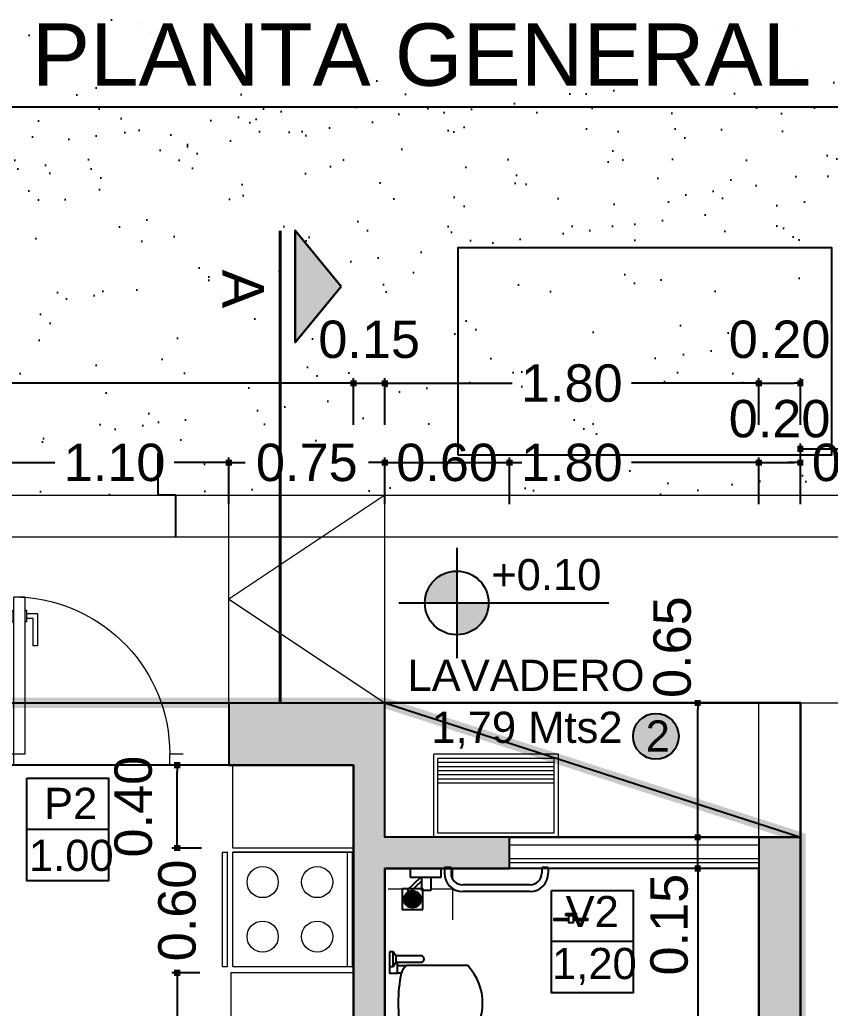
# Model space of a CAD drawing. Header units: millimetres. Extents: x 167 to 343, y -139 to 78.
# Drawn here: x 242.868 to 246.768, y -46.825 to -42.067 of the extents above; entities that cross this region are included whole.
import ezdxf

# ---------------------------------------------------------------- set-up
doc = ezdxf.new("R2010")
doc.units = ezdxf.units.MM
doc.header["$LTSCALE"] = 0.1
doc.header["$MEASUREMENT"] = 0
doc.header["$PDMODE"] = 3
doc.header["$PDSIZE"] = 0.1
doc.linetypes.add('ACAD_ISO02W100', pattern=[15, 12, -3])
doc.linetypes.add('ACAD_ISO04W100', pattern=[30, 24, -3, 0, -3])
doc.layers.get('DEFPOINTS').update_dxf_attribs({"color": 1})
for name, color, linetype in [('11.Ejes', 6, 'ACAD_ISO04W100'), ('18.Texturas', 8, 'Continuous'), ('5.Carpinterias', 250, 'Continuous'), ('9.Mobiliario', 252, 'Continuous'), ('Carpinterias', 7, 'Continuous'), ('Cotas', 1, 'Continuous'), ('Cubierta', 7, 'Continuous'), ('HATCH', 10, 'Continuous'), ('MURO', 4, 'Continuous'), ('POLILINEA SUP', 150, 'Continuous')]:
    doc.layers.add(name, color=color, linetype=linetype)
for name, color, linetype, lineweight in [('17.Sombras', 8, 'Continuous', 5), ('ARTEFACTO', 3, 'Continuous', 15), ('CARPINTERIA', 2, 'Continuous', 18), ('MURO BAJO', 4, 'Continuous', 13)]:
    doc.layers.add(name, color=color, linetype=linetype, lineweight=lineweight)
doc.styles.add('ARIAL', font='arial.ttf', dxfattribs={"height": 0.18})
doc.styles.add('Diego', font='arial.ttf')
doc.styles.get("Standard").update_dxf_attribs({"font": 'arial.ttf'})
doc.styles.add('Verdana', font='verdana.ttf')
doc.dimstyles.new('MARQ 100', dxfattribs={"dimscale": 0.1, "dimtxt": 1.75, "dimasz": 0.3, "dimexe": 0.25, "dimexo": 1.5, "dimtad": 0, "dimzin": 1, "dimdsep": 46, "dimtxsty": 'ARIAL', "dimblk": 'BOXFILLED', "dimcen": 2.5, "dimclrd": 8, "dimclre": 8, "dimclrt": 4, "dimazin": 0, "dimtfac": 1, "dimtmove": 2, "dimatfit": 3, "dimldrblk": 'DOTSMALL', "dimfxl": 2, "dimfxlon": 1, "dimlwd": -1, "dimarcsym": 0})

# ---------------------------------------------------------------- blocks, each defined once
blk = doc.blocks.new('_BoxFilled')
at = {"color": 0, "linetype": 'ByBlock', "lineweight": -2}
blk.add_line((-0.5, 0), (-1, 0), dxfattribs=at)
at = {"color": 0, "linetype": 'ByBlock'}
blk.add_solid([(-0.5, 0.5), (0.5, 0.5), (-0.5, -0.5), (0.5, -0.5)], dxfattribs=at)
blk = doc.blocks.new('*D122')
at = {"layer": 'Cotas', "color": 8, "transparency": 16777216}
for p, q in [((243.6253, -46.0239), (243.6253, -45.9939)), ((243.6253, -46.0539), (243.6253, -46.0583)), ((243.6253, -46.6547), (243.6253, -46.6503)), ((243.6253, -46.6847), (243.6253, -46.7147))]:
    blk.add_line(p, q, dxfattribs=at)
at = {"layer": 'Cotas', "color": 8, "lineweight": -2, "transparency": 16777216}
for p, q in [((243.743, -46.0539), (243.6003, -46.0539)), ((243.7343, -46.6547), (243.6003, -46.6547))]:
    blk.add_line(p, q, dxfattribs=at)
at = {"layer": 'DEFPOINTS', "color": 0, "transparency": 16777216}
for p in [(243.6253, -46.0539), (243.893, -46.0539), (243.8843, -46.6547)]:
    blk.add_point(p, dxfattribs=at)
at = {"layer": 'Cotas', "color": 8, "transparency": 16777216, "xscale": 0.03, "yscale": 0.03, "zscale": 0.03}
for p, rotation in [((243.6253, -46.0539), 270), ((243.6253, -46.6547), 90)]:
    blk.add_blockref('_BoxFilled', p, dxfattribs=dict(at, rotation=rotation))
at = {"layer": 'Cotas', "color": 4, "transparency": 16777216, "insert": (243.6253, -46.3543), "char_height": 0.18, "attachment_point": 5, "rotation": 90, "style": 'ARIAL'}
blk.add_mtext('0.60', dxfattribs=at)
blk = doc.blocks.new('_DotSmall')
at = {"color": 0, "linetype": 'ByBlock', "const_width": 0.5}
blk.add_lwpolyline([(-0.0625, 0, 1), (0.0625, 0, 1)], format="xyb", close=True, dxfattribs=at)
blk = doc.blocks.new('*D126')
at = {"layer": 'Cotas', "color": 8, "lineweight": -2, "transparency": 16777216}
for p, q in [((243.7343, -46.6547), (243.6003, -46.6547)), ((243.8253, -48.0547), (243.6003, -48.0547))]:
    blk.add_line(p, q, dxfattribs=at)
at = {"layer": 'Cotas', "color": 8, "transparency": 16777216}
for p, q in [((243.6253, -46.6847), (243.6253, -47.0672)), ((243.6253, -48.0247), (243.6253, -47.6422))]:
    blk.add_line(p, q, dxfattribs=at)
at = {"layer": 'DEFPOINTS', "color": 0, "transparency": 16777216}
for p in [(243.6253, -46.6547), (243.8843, -46.6547), (244.4743, -48.0547)]:
    blk.add_point(p, dxfattribs=at)
at = {"layer": 'Cotas', "color": 8, "transparency": 16777216, "xscale": 0.03, "yscale": 0.03, "zscale": 0.03}
for p, rotation in [((243.6253, -46.6547), 90), ((243.6253, -48.0547), 270)]:
    blk.add_blockref('_BoxFilled', p, dxfattribs=dict(at, rotation=rotation))
at = {"layer": 'Cotas', "color": 4, "transparency": 16777216, "insert": (243.6253, -47.3547), "char_height": 0.18, "attachment_point": 5, "rotation": 90, "style": 'ARIAL'}
blk.add_mtext('1.40', dxfattribs=at)
blk = doc.blocks.new('*D127')
at = {"layer": 'Cotas', "color": 8, "lineweight": -2, "transparency": 16777216}
for p, q in [((243.743, -45.6555), (243.6003, -45.6555)), ((243.743, -46.0539), (243.6003, -46.0539))]:
    blk.add_line(p, q, dxfattribs=at)
at = {"layer": 'Cotas', "color": 8, "transparency": 16777216}
blk.add_line((243.6253, -46.0239), (243.6253, -45.6855), dxfattribs=at)
at = {"layer": 'DEFPOINTS', "color": 0, "transparency": 16777216}
for p in [(243.6253, -45.6555), (243.893, -45.6555), (243.893, -46.0539)]:
    blk.add_point(p, dxfattribs=at)
at = {"layer": 'Cotas', "color": 8, "transparency": 16777216, "xscale": 0.03, "yscale": 0.03, "zscale": 0.03}
for p, rotation in [((243.6253, -45.6555), 90), ((243.6253, -46.0539), 270)]:
    blk.add_blockref('_BoxFilled', p, dxfattribs=dict(at, rotation=rotation))
at = {"layer": 'Cotas', "color": 4, "transparency": 16777216, "insert": (243.4147, -45.8547), "char_height": 0.18, "attachment_point": 5, "rotation": 90, "style": 'ARIAL'}
blk.add_mtext('0.40', dxfattribs=at)
blk = doc.blocks.new('*D89')
at = {"layer": 'Cotas', "color": 8, "transparency": 16777216}
for p, q in [((243.8439, -44.1988), (243.8139, -44.1988)), ((243.8739, -44.1988), (243.9521, -44.1988)), ((244.6243, -44.1988), (244.5461, -44.1988)), ((244.6543, -44.1988), (244.6843, -44.1988))]:
    blk.add_line(p, q, dxfattribs=at)
at = {"layer": 'Cotas', "color": 8, "lineweight": -2, "transparency": 16777216}
for p, q in [((243.8739, -44.3988), (243.8739, -44.1738)), ((244.6243, -44.3988), (244.6243, -44.1738))]:
    blk.add_line(p, q, dxfattribs=at)
at = {"layer": 'DEFPOINTS', "color": 0, "transparency": 16777216}
for p in [(244.6243, -44.1988), (243.8739, -45.3565), (244.6243, -45.3565)]:
    blk.add_point(p, dxfattribs=at)
at = {"layer": 'Cotas', "color": 8, "transparency": 16777216, "xscale": 0.03, "yscale": 0.03, "zscale": 0.03}
blk.add_blockref('_BoxFilled', (243.8739, -44.1988), dxfattribs=at)
at = {"layer": 'Cotas', "color": 8, "transparency": 16777216, "xscale": 0.03, "yscale": 0.03, "zscale": 0.03, "rotation": 180}
blk.add_blockref('_BoxFilled', (244.6243, -44.1988), dxfattribs=at)
at = {"layer": 'Cotas', "color": 4, "transparency": 16777216, "insert": (244.2491, -44.1988), "char_height": 0.18, "attachment_point": 5, "style": 'ARIAL'}
blk.add_mtext('0.75', dxfattribs=at)
blk = doc.blocks.new('*D90')
at = {"layer": 'Cotas', "color": 8, "transparency": 16777216}
for p, q in [((244.5943, -44.1988), (244.5643, -44.1988)), ((244.6243, -44.1988), (244.6284, -44.1988)), ((245.2243, -44.1988), (245.2203, -44.1988)), ((245.2543, -44.1988), (245.2843, -44.1988))]:
    blk.add_line(p, q, dxfattribs=at)
at = {"layer": 'Cotas', "color": 8, "lineweight": -2, "transparency": 16777216}
for p, q in [((244.6243, -44.3988), (244.6243, -44.1738)), ((245.2243, -44.3988), (245.2243, -44.1738))]:
    blk.add_line(p, q, dxfattribs=at)
at = {"layer": 'DEFPOINTS', "color": 0, "transparency": 16777216}
for p in [(245.2243, -44.1988), (244.6243, -45.3565), (245.2243, -46.0023)]:
    blk.add_point(p, dxfattribs=at)
at = {"layer": 'Cotas', "color": 8, "transparency": 16777216, "xscale": 0.03, "yscale": 0.03, "zscale": 0.03}
blk.add_blockref('_BoxFilled', (244.6243, -44.1988), dxfattribs=at)
at = {"layer": 'Cotas', "color": 8, "transparency": 16777216, "xscale": 0.03, "yscale": 0.03, "zscale": 0.03, "rotation": 180}
blk.add_blockref('_BoxFilled', (245.2243, -44.1988), dxfattribs=at)
at = {"layer": 'Cotas', "color": 4, "transparency": 16777216, "insert": (244.9243, -44.1988), "char_height": 0.18, "attachment_point": 5, "style": 'ARIAL'}
blk.add_mtext('0.60', dxfattribs=at)
blk = doc.blocks.new('*D130')
at = {"layer": 'Cotas', "color": 8, "lineweight": -2, "transparency": 16777216}
for p, q in [((246.6243, -44.3323), (246.6243, -44.1073)), ((249.8243, -44.1323), (249.8243, -44.1573))]:
    blk.add_line(p, q, dxfattribs=at)
at = {"layer": 'Cotas', "color": 8, "transparency": 16777216}
for p, q in [((246.6543, -44.1323), (247.9284, -44.1323)), ((249.7943, -44.1323), (248.5202, -44.1323))]:
    blk.add_line(p, q, dxfattribs=at)
at = {"layer": 'DEFPOINTS', "color": 0, "transparency": 16777216}
for p in [(249.8243, -44.1323), (249.8243, -44.1323), (246.6243, -45.3555)]:
    blk.add_point(p, dxfattribs=at)
at = {"layer": 'Cotas', "color": 8, "transparency": 16777216, "xscale": 0.03, "yscale": 0.03, "zscale": 0.03, "rotation": 180}
blk.add_blockref('_BoxFilled', (246.6243, -44.1323), dxfattribs=at)
at = {"layer": 'Cotas', "color": 8, "transparency": 16777216, "xscale": 0.03, "yscale": 0.03, "zscale": 0.03}
blk.add_blockref('_BoxFilled', (249.8243, -44.1323), dxfattribs=at)
at = {"layer": 'Cotas', "color": 4, "transparency": 16777216, "insert": (248.2243, -44.1323), "char_height": 0.18, "attachment_point": 5, "style": 'ARIAL'}
blk.add_mtext('3.20', dxfattribs=at)
blk = doc.blocks.new('*D91')
at = {"layer": 'Cotas', "color": 8, "lineweight": -2, "transparency": 16777216}
for p, q in [((239.9744, -44.0168), (239.9744, -43.7918)), ((244.4743, -44.0168), (244.4743, -43.7918))]:
    blk.add_line(p, q, dxfattribs=at)
at = {"layer": 'Cotas', "color": 8, "transparency": 16777216}
for p, q in [((240.0044, -43.8168), (241.9248, -43.8168)), ((244.4443, -43.8168), (242.524, -43.8168))]:
    blk.add_line(p, q, dxfattribs=at)
at = {"layer": 'DEFPOINTS', "color": 0, "transparency": 16777216}
for p in [(244.4743, -43.8168), (239.9744, -45.6555), (244.4743, -45.6555)]:
    blk.add_point(p, dxfattribs=at)
at = {"layer": 'Cotas', "color": 8, "transparency": 16777216, "xscale": 0.03, "yscale": 0.03, "zscale": 0.03, "rotation": 180}
blk.add_blockref('_BoxFilled', (239.9744, -43.8168), dxfattribs=at)
at = {"layer": 'Cotas', "color": 8, "transparency": 16777216, "xscale": 0.03, "yscale": 0.03, "zscale": 0.03}
blk.add_blockref('_BoxFilled', (244.4743, -43.8168), dxfattribs=at)
at = {"layer": 'Cotas', "color": 4, "transparency": 16777216, "insert": (242.2244, -43.8168), "char_height": 0.18, "attachment_point": 5, "style": 'ARIAL'}
blk.add_mtext('4.50', dxfattribs=at)
blk = doc.blocks.new('*D92')
at = {"layer": 'Cotas', "color": 8, "transparency": 16777216}
for p, q in [((244.4443, -43.8168), (244.4143, -43.8168)), ((244.4743, -43.8168), (244.6243, -43.8168)), ((244.6543, -43.8168), (244.6843, -43.8168))]:
    blk.add_line(p, q, dxfattribs=at)
at = {"layer": 'Cotas', "color": 8, "lineweight": -2, "transparency": 16777216}
for p, q in [((244.4743, -44.0168), (244.4743, -43.7918)), ((244.6243, -44.0168), (244.6243, -43.7918))]:
    blk.add_line(p, q, dxfattribs=at)
at = {"layer": 'DEFPOINTS', "color": 0, "transparency": 16777216}
for p in [(244.6243, -43.8168), (244.6243, -45.3555), (244.4743, -45.6555)]:
    blk.add_point(p, dxfattribs=at)
at = {"layer": 'Cotas', "color": 8, "transparency": 16777216, "xscale": 0.03, "yscale": 0.03, "zscale": 0.03}
blk.add_blockref('_BoxFilled', (244.4743, -43.8168), dxfattribs=at)
at = {"layer": 'Cotas', "color": 8, "transparency": 16777216, "xscale": 0.03, "yscale": 0.03, "zscale": 0.03, "rotation": 180}
blk.add_blockref('_BoxFilled', (244.6243, -43.8168), dxfattribs=at)
at = {"layer": 'Cotas', "color": 4, "transparency": 16777216, "insert": (244.5493, -43.6062), "char_height": 0.18, "attachment_point": 5, "style": 'ARIAL'}
blk.add_mtext('0.15', dxfattribs=at)
blk = doc.blocks.new('*D131')
at = {"layer": 'Cotas', "color": 8, "lineweight": -2, "transparency": 16777216}
for p, q in [((244.6243, -44.0168), (244.6243, -43.7918)), ((246.4243, -44.0168), (246.4243, -43.7918))]:
    blk.add_line(p, q, dxfattribs=at)
at = {"layer": 'Cotas', "color": 8, "transparency": 16777216}
for p, q in [((244.6543, -43.8168), (245.2368, -43.8168)), ((246.3943, -43.8168), (245.8118, -43.8168))]:
    blk.add_line(p, q, dxfattribs=at)
at = {"layer": 'DEFPOINTS', "color": 0, "transparency": 16777216}
for p in [(246.4243, -43.8168), (244.6243, -45.3555), (246.4243, -46.1443)]:
    blk.add_point(p, dxfattribs=at)
at = {"layer": 'Cotas', "color": 8, "transparency": 16777216, "xscale": 0.03, "yscale": 0.03, "zscale": 0.03, "rotation": 180}
blk.add_blockref('_BoxFilled', (244.6243, -43.8168), dxfattribs=at)
at = {"layer": 'Cotas', "color": 8, "transparency": 16777216, "xscale": 0.03, "yscale": 0.03, "zscale": 0.03}
blk.add_blockref('_BoxFilled', (246.4243, -43.8168), dxfattribs=at)
at = {"layer": 'Cotas', "color": 4, "transparency": 16777216, "insert": (245.5243, -43.8168), "char_height": 0.18, "attachment_point": 5, "style": 'ARIAL'}
blk.add_mtext('1.80', dxfattribs=at)
blk = doc.blocks.new('*D132')
at = {"layer": 'Cotas', "color": 8, "lineweight": -2, "transparency": 16777216}
for p, q in [((246.4243, -44.0168), (246.4243, -43.7918)), ((246.6243, -44.0168), (246.6243, -43.7918))]:
    blk.add_line(p, q, dxfattribs=at)
at = {"layer": 'Cotas', "color": 8, "transparency": 16777216}
blk.add_line((246.4543, -43.8168), (246.5943, -43.8168), dxfattribs=at)
at = {"layer": 'DEFPOINTS', "color": 0, "transparency": 16777216}
for p in [(246.6243, -43.8168), (246.6243, -45.3555), (246.4243, -46.1443)]:
    blk.add_point(p, dxfattribs=at)
at = {"layer": 'Cotas', "color": 8, "transparency": 16777216, "xscale": 0.03, "yscale": 0.03, "zscale": 0.03, "rotation": 180}
blk.add_blockref('_BoxFilled', (246.4243, -43.8168), dxfattribs=at)
at = {"layer": 'Cotas', "color": 8, "transparency": 16777216, "xscale": 0.03, "yscale": 0.03, "zscale": 0.03}
blk.add_blockref('_BoxFilled', (246.6243, -43.8168), dxfattribs=at)
at = {"layer": 'Cotas', "color": 4, "transparency": 16777216, "insert": (246.5243, -43.6062), "char_height": 0.18, "attachment_point": 5, "style": 'ARIAL'}
blk.add_mtext('0.20', dxfattribs=at)
blk = doc.blocks.new('aro1')
blk.add_line((2965.1502, 1658.1259), (2965.2202, 1658.1259))
for points in [[(2965.2202, 1658.1159), (2965.1502, 1658.1159), (2965.1502, 1658.1259), (2965.2202, 1658.1259)], [(2965.2402, 1658.1259), (2965.3102, 1658.1259), (2965.3102, 1658.1159), (2965.2402, 1658.1159)]]:
    blk.add_lwpolyline(points)
for points in [[(2965.2052, 1658.1509), (2965.2552, 1658.1509), (2965.2552, 1658.1409), (2965.2052, 1658.1409)], [(2965.2202, 1658.1409), (2965.2402, 1658.1409), (2965.2402, 1658.1059), (2965.2202, 1658.1059)]]:
    blk.add_lwpolyline(points, close=True)
blk = doc.blocks.new('sentate')
for p, q in [((3115.1798, 1700.8912), (3115.1929, 1700.9106)), ((3115.1798, 1700.8598), (3115.1929, 1700.8405)), ((3115.1798, 1700.4679), (3115.1929, 1700.4873)), ((3115.1798, 1700.4365), (3115.1929, 1700.4172))]:
    blk.add_line(p, q)
for points in [[(3115.1798, 1700.8912), (3115.1798, 1700.8598), (3115.056, 1700.8598, -0.723314), (3115.056, 1700.8912)], [(3115.1798, 1700.4365), (3115.1798, 1700.4679), (3115.056, 1700.4679, 0.723314), (3115.056, 1700.4365)]]:
    blk.add_lwpolyline(points, format="xyb", close=True)
for points in [[(3115.2106, 1700.9106), (3115.2106, 1700.8405), (3115.1929, 1700.8405), (3115.1929, 1700.9106)], [(3115.2106, 1700.4172), (3115.2106, 1700.4873), (3115.1929, 1700.4873), (3115.1929, 1700.4172)]]:
    blk.add_lwpolyline(points, close=True)
for points in [[(3115.1529, 1700.8087, 0.211922), (3115.1289, 1700.8439), (3114.8345, 1700.8439, 0.398659), (3114.8345, 1700.4839), (3115.1289, 1700.4839, 0.175757), (3115.1529, 1700.5185)], [(3115.1529, 1700.8087, -0.102023), (3115.1529, 1700.5185)]]:
    blk.add_lwpolyline(points, format="xyb")
for points in [[(3115.153, 1700.8082), (3115.1717, 1700.8082), (3115.1717, 1700.8439), (3115.1289, 1700.8439)], [(3115.2106, 1700.86), (3115.2106, 1700.86), (3115.2106, 1700.8082), (3115.1717, 1700.8082), (3115.1717, 1700.8598), (3115.1798, 1700.8598)], [(3115.153, 1700.5196), (3115.1717, 1700.5196), (3115.1717, 1700.4839), (3115.1289, 1700.4839)], [(3115.2106, 1700.4678), (3115.2106, 1700.4678), (3115.2106, 1700.5196), (3115.1717, 1700.5196), (3115.1717, 1700.4679), (3115.1798, 1700.4679)]]:
    blk.add_lwpolyline(points)
blk = doc.blocks.new('*D138')
at = {"layer": 'Cotas', "color": 8, "lineweight": -2, "transparency": 16777216}
for p, q in [((246.3303, -45.3555), (246.1053, -45.3555)), ((246.2744, -46.0024), (246.1053, -46.0024))]:
    blk.add_line(p, q, dxfattribs=at)
at = {"layer": 'Cotas', "color": 8, "transparency": 16777216}
blk.add_line((246.1303, -45.9724), (246.1303, -45.3855), dxfattribs=at)
at = {"layer": 'DEFPOINTS', "color": 0, "transparency": 16777216}
for p in [(246.1303, -45.3555), (246.6243, -45.3555), (246.4244, -46.0024)]:
    blk.add_point(p, dxfattribs=at)
at = {"layer": 'Cotas', "color": 8, "transparency": 16777216, "xscale": 0.03, "yscale": 0.03, "zscale": 0.03}
for p, rotation in [((246.1303, -45.3555), 90), ((246.1303, -46.0024), 270)]:
    blk.add_blockref('_BoxFilled', p, dxfattribs=dict(at, rotation=rotation))
at = {"layer": 'Cotas', "color": 4, "transparency": 16777216, "insert": (246.0082, -45.0868), "char_height": 0.18, "attachment_point": 5, "rotation": 90, "style": 'ARIAL'}
blk.add_mtext('0.65', dxfattribs=at)
blk = doc.blocks.new('FIJO 50 VS')
for p, q in [((-0.3959, 0.1147), (-0.0721, 0.1147)), ((-0.3959, 0.0827), (-0.0721, 0.0827)), ((-0.484, 0), (-0.484, 0.0266)), ((-0.484, 0), (-0.452, 0)), ((-0.452, 0), (-0.452, 0.0266)), ((-0.016, 0), (-0.016, 0.0266)), ((-0.016, 0), (0.016, 0)), ((0.016, 0), (0.016, 0.0266))]:
    blk.add_line(p, q)
for centre, radius, start, end in [((-0.3959, 0.0266), 0.0881, 90, 180), ((-0.0721, 0.0266), 0.0881, 0, 90), ((-0.3959, 0.0266), 0.0561, 90, 180), ((-0.0721, 0.0266), 0.0561, 0, 90)]:
    blk.add_arc(centre, radius, start, end)
blk = doc.blocks.new('*D143')
at = {"layer": 'Cotas', "color": 8, "lineweight": -2, "transparency": 16777216}
for p, q in [((246.2743, -46.1523), (246.1053, -46.1523)), ((246.2743, -48.5007), (246.1053, -48.5007))]:
    blk.add_line(p, q, dxfattribs=at)
at = {"layer": 'Cotas', "color": 8, "transparency": 16777216}
for p, q in [((246.1303, -46.1823), (246.1303, -47.028)), ((246.1303, -48.4707), (246.1303, -47.625))]:
    blk.add_line(p, q, dxfattribs=at)
at = {"layer": 'DEFPOINTS', "color": 0, "transparency": 16777216}
for p in [(246.1303, -46.1523), (246.4243, -46.1523), (246.4243, -48.5007)]:
    blk.add_point(p, dxfattribs=at)
at = {"layer": 'Cotas', "color": 8, "transparency": 16777216, "xscale": 0.03, "yscale": 0.03, "zscale": 0.03}
for p, rotation in [((246.1303, -46.1523), 90), ((246.1303, -48.5007), 270)]:
    blk.add_blockref('_BoxFilled', p, dxfattribs=dict(at, rotation=rotation))
at = {"layer": 'Cotas', "color": 4, "transparency": 16777216, "insert": (246.1303, -47.3265), "char_height": 0.18, "attachment_point": 5, "rotation": 90, "style": 'ARIAL'}
blk.add_mtext('2.35', dxfattribs=at)
blk = doc.blocks.new('*D145')
at = {"layer": 'Cotas', "color": 8, "transparency": 16777216}
for p, q in [((246.1303, -45.9724), (246.1303, -45.9424)), ((246.1303, -46.1523), (246.1303, -46.0024)), ((246.1303, -46.1823), (246.1303, -46.2123))]:
    blk.add_line(p, q, dxfattribs=at)
at = {"layer": 'Cotas', "color": 8, "lineweight": -2, "transparency": 16777216}
for p, q in [((246.2744, -46.0024), (246.1053, -46.0024)), ((246.2743, -46.1523), (246.1053, -46.1523))]:
    blk.add_line(p, q, dxfattribs=at)
at = {"layer": 'DEFPOINTS', "color": 0, "transparency": 16777216}
for p in [(246.1303, -46.0024), (246.4244, -46.0024), (246.4243, -46.1523)]:
    blk.add_point(p, dxfattribs=at)
at = {"layer": 'Cotas', "color": 8, "transparency": 16777216, "xscale": 0.03, "yscale": 0.03, "zscale": 0.03}
for p, rotation in [((246.1303, -46.0024), 270), ((246.1303, -46.1523), 90)]:
    blk.add_blockref('_BoxFilled', p, dxfattribs=dict(at, rotation=rotation))
at = {"layer": 'Cotas', "color": 4, "transparency": 16777216, "insert": (245.9934, -46.4227), "char_height": 0.18, "attachment_point": 5, "rotation": 90, "style": 'ARIAL'}
blk.add_mtext('0.15', dxfattribs=at)
blk = doc.blocks.new('*D147')
at = {"layer": 'Cotas', "color": 8, "lineweight": -2, "transparency": 16777216}
for p, q in [((244.6243, -44.3988), (244.6243, -44.1738)), ((246.4243, -44.3988), (246.4243, -44.1738))]:
    blk.add_line(p, q, dxfattribs=at)
at = {"layer": 'Cotas', "color": 8, "transparency": 16777216}
for p, q in [((244.6543, -44.1988), (245.2368, -44.1988)), ((246.3943, -44.1988), (245.8118, -44.1988))]:
    blk.add_line(p, q, dxfattribs=at)
at = {"layer": 'DEFPOINTS', "color": 0, "transparency": 16777216}
for p in [(246.4243, -44.1988), (244.6243, -46.0023), (246.4243, -46.0023)]:
    blk.add_point(p, dxfattribs=at)
at = {"layer": 'Cotas', "color": 8, "transparency": 16777216, "xscale": 0.03, "yscale": 0.03, "zscale": 0.03, "rotation": 180}
blk.add_blockref('_BoxFilled', (244.6243, -44.1988), dxfattribs=at)
at = {"layer": 'Cotas', "color": 8, "transparency": 16777216, "xscale": 0.03, "yscale": 0.03, "zscale": 0.03}
blk.add_blockref('_BoxFilled', (246.4243, -44.1988), dxfattribs=at)
at = {"layer": 'Cotas', "color": 4, "transparency": 16777216, "insert": (245.5243, -44.1988), "char_height": 0.18, "attachment_point": 5, "style": 'ARIAL'}
blk.add_mtext('1.80', dxfattribs=at)
blk = doc.blocks.new('*D149')
at = {"layer": 'Cotas', "color": 8, "lineweight": -2, "transparency": 16777216}
for p, q in [((246.4243, -44.3988), (246.4243, -44.1738)), ((246.6243, -44.3988), (246.6243, -44.1738))]:
    blk.add_line(p, q, dxfattribs=at)
at = {"layer": 'Cotas', "color": 8, "transparency": 16777216}
blk.add_line((246.4543, -44.1988), (246.5943, -44.1988), dxfattribs=at)
at = {"layer": 'DEFPOINTS', "color": 0, "transparency": 16777216}
for p in [(246.6243, -44.1988), (246.4243, -46.0023), (246.6243, -46.0023)]:
    blk.add_point(p, dxfattribs=at)
at = {"layer": 'Cotas', "color": 8, "transparency": 16777216, "xscale": 0.03, "yscale": 0.03, "zscale": 0.03, "rotation": 180}
blk.add_blockref('_BoxFilled', (246.4243, -44.1988), dxfattribs=at)
at = {"layer": 'Cotas', "color": 8, "transparency": 16777216, "xscale": 0.03, "yscale": 0.03, "zscale": 0.03}
blk.add_blockref('_BoxFilled', (246.6243, -44.1988), dxfattribs=at)
at = {"layer": 'Cotas', "color": 4, "transparency": 16777216, "insert": (246.5243, -43.9882), "char_height": 0.18, "attachment_point": 5, "style": 'ARIAL'}
blk.add_mtext('0.20', dxfattribs=at)
blk = doc.blocks.new('*D159')
at = {"layer": 'Cotas', "color": 8, "lineweight": -2, "transparency": 16777216}
for p, q in [((242.7739, -44.3988), (242.7739, -44.1738)), ((243.8739, -44.3988), (243.8739, -44.1738))]:
    blk.add_line(p, q, dxfattribs=at)
at = {"layer": 'Cotas', "color": 8, "transparency": 16777216}
for p, q in [((242.8039, -44.1988), (243.0364, -44.1988)), ((243.8439, -44.1988), (243.6114, -44.1988))]:
    blk.add_line(p, q, dxfattribs=at)
at = {"layer": 'DEFPOINTS', "color": 0, "transparency": 16777216}
for p in [(243.8739, -44.1988), (242.7739, -45.3561), (243.8739, -45.3567)]:
    blk.add_point(p, dxfattribs=at)
at = {"layer": 'Cotas', "color": 8, "transparency": 16777216, "xscale": 0.03, "yscale": 0.03, "zscale": 0.03, "rotation": 180}
blk.add_blockref('_BoxFilled', (242.7739, -44.1988), dxfattribs=at)
at = {"layer": 'Cotas', "color": 8, "transparency": 16777216, "xscale": 0.03, "yscale": 0.03, "zscale": 0.03}
blk.add_blockref('_BoxFilled', (243.8739, -44.1988), dxfattribs=at)
at = {"layer": 'Cotas', "color": 4, "transparency": 16777216, "insert": (243.3239, -44.1988), "char_height": 0.18, "attachment_point": 5, "style": 'ARIAL'}
blk.add_mtext('1.10', dxfattribs=at)
blk = doc.blocks.new('*D160')
at = {"layer": 'Cotas', "color": 8, "transparency": 16777216}
for p, q in [((246.5943, -44.1988), (246.5643, -44.1988)), ((246.6243, -44.1988), (246.6284, -44.1988)), ((247.2243, -44.1988), (247.2203, -44.1988)), ((247.2543, -44.1988), (247.2843, -44.1988))]:
    blk.add_line(p, q, dxfattribs=at)
at = {"layer": 'Cotas', "color": 8, "lineweight": -2, "transparency": 16777216}
for p, q in [((246.6243, -44.2055), (246.6243, -44.1738)), ((247.2243, -44.2055), (247.2243, -44.1738))]:
    blk.add_line(p, q, dxfattribs=at)
at = {"layer": 'DEFPOINTS', "color": 0, "transparency": 16777216}
for p in [(247.2243, -44.1988), (246.6243, -44.3555), (247.2243, -44.3555)]:
    blk.add_point(p, dxfattribs=at)
at = {"layer": 'Cotas', "color": 8, "transparency": 16777216, "xscale": 0.03, "yscale": 0.03, "zscale": 0.03}
blk.add_blockref('_BoxFilled', (246.6243, -44.1988), dxfattribs=at)
at = {"layer": 'Cotas', "color": 8, "transparency": 16777216, "xscale": 0.03, "yscale": 0.03, "zscale": 0.03, "rotation": 180}
blk.add_blockref('_BoxFilled', (247.2243, -44.1988), dxfattribs=at)
at = {"layer": 'Cotas', "color": 4, "transparency": 16777216, "insert": (246.9243, -44.1988), "char_height": 0.18, "attachment_point": 5, "style": 'ARIAL'}
blk.add_mtext('0.60', dxfattribs=at)
blk = doc.blocks.new('Nivel Planta')
at = {"layer": 'Cubierta'}
h = blk.add_hatch(color=1, dxfattribs=at)
h.paths.add_polyline_path([(509.8507, 209.4131, 0.414214), (509.7327, 209.2951), (509.8507, 209.2951)])
h.paths.add_polyline_path([(509.9687, 209.2951), (509.8507, 209.2951), (509.8507, 209.1771, 0.414214)])
at = {"layer": 'Cotas', "color": 1}
for p, q in [((509.8507, 209.4986), (509.8507, 209.0904)), ((509.6361, 209.2951), (510.4131, 209.2951))]:
    blk.add_line(p, q, dxfattribs=at)
blk.add_circle((509.8507, 209.2951), 0.118, dxfattribs=at)
blk = doc.blocks.new('puerta .8')
at = {"layer": 'CARPINTERIA'}
for p, q in [((515.4025, 143.696), (515.4613, 143.696)), ((515.4613, 143.696), (515.4613, 142.9599)), ((516.1442, 143.696), (516.2025, 143.696)), ((516.1442, 143.696), (516.1442, 143.646)), ((515.4025, 143.646), (515.5119, 143.646)), ((515.5119, 143.646), (515.5119, 142.9599)), ((516.1442, 143.646), (516.2025, 143.646)), ((515.4056, 143.1738), (515.4268, 143.1738)), ((515.4056, 143.1738), (515.4056, 143.0326)), ((515.4268, 143.1738), (515.4268, 143.0537)), ((515.5464, 143.1738), (515.5464, 143.0537)), ((515.5676, 143.1738), (515.5464, 143.1738)), ((515.5676, 143.1738), (515.5676, 143.0326)), ((515.4268, 143.0537), (515.4543, 143.0537)), ((515.4543, 143.0679), (515.4613, 143.0679)), ((515.4543, 143.0679), (515.4543, 143.0184)), ((515.519, 143.0679), (515.5119, 143.0679)), ((515.519, 143.0679), (515.519, 143.0184)), ((515.5464, 143.0537), (515.519, 143.0537)), ((515.4056, 143.0326), (515.4543, 143.0326)), ((515.4543, 143.0184), (515.4613, 143.0184)), ((515.519, 143.0184), (515.5119, 143.0184)), ((515.5676, 143.0326), (515.519, 143.0326)), ((515.5119, 142.9599), (515.4613, 142.9599))]:
    blk.add_line(p, q, dxfattribs=at)
blk.add_arc((515.4572, 143.646), 0.6869, 272.7794, 0, dxfattribs=at)

msp = doc.modelspace()

# ---------------------------------------------------------------- hatches: boundary and pattern name
h = msp.add_hatch(color=256)
h.dxf.hatch_style = 1
h.paths.add_polyline_path([(244.4146, -43.3521), (244.1925, -43.0825), (244.1925, -43.6218)])
at = {"layer": '18.Texturas'}
h = msp.add_hatch(color=256, dxfattribs=at)
h.dxf.hatch_style = 1
edge = h.paths.add_edge_path()
edge.add_arc((245.929, -45.5161), 0.1101, 0, 360)
at = {"layer": '9.Mobiliario'}
h = msp.add_hatch(dxfattribs=at)
h.set_pattern_fill('LINE', color=256, scale=0.003, angle=90)
h.set_pattern_definition([(90, (1877.493746, -2933.933557), (-0.009525, 3e-18), [])])
edge = h.paths.add_edge_path()
edge.add_arc((244.7574, -46.3004), 0.041, 0, 360)
at = {"layer": 'HATCH'}
h = msp.add_hatch(dxfattribs=at)
h.set_pattern_fill('AR-SAND', color=1, scale=0.01, style=0)
h.set_pattern_definition([(37.5, (-3826.0252, -1768.14177), (-0.016000313, 0.489413237), [0, -0.38608, 0, -0.4318, 0, -0.41275]), (7.5, (-3826.0252, -1768.1418), (0.44952328, 0.7168251), [0, -0.20828, 0, -0.34798, 0, -0.13335]), (327.5, (-3826.3376, -1768.14177), (0.79099237, 0.001437185), [0, -0.127, 0, -0.4572, 0, -0.5969]), (317.5, (-3826.3376, -1768.1418), (0.76355645, 0.22292932), [0, -0.0635, 0, -0.29972, 0, -0.3429])])
h.paths.add_polyline_path([(249.8243, -42.067), (239.8243, -42.067), (239.8243, -44.3555), (247.3243, -44.3555), (247.3243, -45.1555), (249.8243, -45.1555)])
h.paths.add_polyline_path([(239.6681, -44.1726), (240.2314, -44.1726), (240.2314, -43.812), (239.6681, -43.812)], flags=9)
h.paths.add_polyline_path([(240.2458, -44.3807), (240.8092, -44.3807), (240.8092, -44.0201), (240.2458, -44.0201)], flags=25)
h.paths.add_polyline_path([(241.3073, -44.3822), (241.8706, -44.3822), (241.8706, -44.0216), (241.3073, -44.0216)], flags=25)
h.paths.add_polyline_path([(242.5252, -44.3807), (243.0885, -44.3807), (243.0885, -44.0201), (242.5252, -44.0201)], flags=25)
h.paths.add_polyline_path([(243.8468, -44.3822), (244.4101, -44.3822), (244.4101, -44.0216), (243.8468, -44.0216)], flags=25)
h.paths.add_polyline_path([(245.4352, -44.3807), (245.9985, -44.3807), (245.9985, -44.0201), (245.4352, -44.0201)], flags=25)
h.paths.add_polyline_path([(247.9434, -44.3807), (248.5067, -44.3807), (248.5067, -44.0201), (247.9434, -44.0201)], flags=24)
h.paths.add_polyline_path([(242.047, -43.9987), (242.6103, -43.9987), (242.6103, -43.6381), (242.047, -43.6381)], flags=24)
h.paths.add_polyline_path([(244.4675, -43.7906), (245.0308, -43.7906), (245.0308, -43.43), (244.4675, -43.43)], flags=24)
h.paths.add_polyline_path([(245.3352, -43.9987), (245.8985, -43.9987), (245.8985, -43.6381), (245.3352, -43.6381)], flags=24)
h.paths.add_polyline_path([(246.2434, -43.7906), (246.8068, -43.7906), (246.8068, -43.43), (246.2434, -43.43)], flags=24)
h.paths.add_polyline_path([(242.9442, -43.5977), (243.5075, -43.5977), (243.5075, -43.237), (242.9442, -43.237)], flags=24)
h.paths.add_polyline_path([(239.6175, -43.8289), (240.1808, -43.8289), (240.1808, -43.4683), (239.6175, -43.4683)], flags=9)
at = {"layer": 'HATCH', "linetype": 'ACAD_ISO04W100'}
h = msp.add_hatch(dxfattribs=at)
h.set_pattern_fill('AR-SAND', color=1, scale=0.01, style=0)
h.set_pattern_definition([(37.5, (-3824.52014, -1852.0127), (-0.016000313, 0.489413237), [0, -0.38608, 0, -0.4318, 0, -0.41275]), (7.5, (-3824.52014, -1852.0127), (0.44952328, 0.7168251), [0, -0.20828, 0, -0.34798, 0, -0.13335]), (327.5, (-3824.83256, -1852.0127), (0.79099237, 0.001437185), [0, -0.127, 0, -0.4572, 0, -0.5969]), (317.5, (-3824.83256, -1852.0127), (0.76355645, 0.22292932), [0, -0.0635, 0, -0.29972, 0, -0.3429])])
h.paths.add_polyline_path([(239.8243, -42.9644), (249.8243, -42.9644), (249.8243, -42.487), (239.8243, -42.487)])
at = {"layer": 'HATCH'}
h = msp.add_hatch(color=256, dxfattribs=at)
h.dxf.hatch_style = 1
h.paths.add_polyline_path([(240.1243, -45.6555), (240.8243, -45.6555), (240.8243, -45.3565), (239.8255, -45.3555), (239.8248, -45.3555), (240.8243, -45.3555), (240.8243, -45.3555), (239.8248, -45.3555), (239.8246, -51.4055), (239.9752, -51.4055), (239.9752, -50.4555), (240.1243, -50.4555)])
h.paths.add_polyline_path([(240.0243, -51.4055), (239.8246, -51.4055), (239.8246, -52.2555), (240.0243, -52.2555)])
h.paths.add_polyline_path([(241.6243, -50.1557), (241.3492, -50.1557), (241.3494, -50.4555), (241.6243, -50.4555)])
h.paths.add_polyline_path([(244.6243, -45.3555), (244.6165, -45.3555), (243.8739, -45.3564), (243.8739, -45.6555), (244.4743, -45.6555), (244.4743, -48.6507), (245.4243, -48.6507), (245.4243, -48.5007), (244.6243, -48.5007), (244.6243, -46.1523), (245.2243, -46.1523), (245.2243, -46.0023), (244.6243, -46.0023)])
h.paths.add_polyline_path([(246.6243, -46.0023), (246.4243, -46.0023), (246.4243, -48.6507), (247.6743, -48.6507), (247.6743, -50.1555), (247.6743, -50.3055), (247.8243, -50.3055), (247.8243, -49.5007), (249.6743, -49.5007), (249.6743, -53.3055), (248.7743, -53.3055), (248.7743, -53.6055), (249.8243, -53.6055), (249.8243, -49.3007), (247.8743, -49.3007), (247.8743, -48.4507), (246.6243, -48.4507)])
h.paths.add_polyline_path([(242.7739, -45.6555), (242.7739, -45.356), (242.0243, -45.3555), (242.0243, -45.6555)])

# ---------------------------------------------------------------- linework, layer by layer
at = {"lineweight": 40}
msp.add_line((244.1202, -43.0825), (244.1216, -45.3561), dxfattribs=at)
at = {"lineweight": 30}
msp.add_lwpolyline([(244.4152, -43.3505), (244.1932, -43.0808), (244.1932, -43.6202)], close=True, dxfattribs=at)
msp.add_circle((245.929, -45.5161), 0.1101)
at = {"layer": '11.Ejes', "ltscale": 12}
msp.add_line((250.502, -42.487), (239.0785, -42.487), dxfattribs=at)
at = {"layer": '17.Sombras', "color": 8, "true_color": 0x7d7d7d}
for p, q in [((239.8243, -44.3555), (247.2243, -44.3555)), ((243.8739, -45.3564), (243.8739, -44.3555)), ((244.6243, -45.3555), (244.6243, -44.3555)), ((244.952, -46.2047), (244.952, -46.1483)), ((244.6414, -46.2504), (244.7391, -46.2504)), ((244.7622, -46.2504), (244.8029, -46.2504)), ((244.8464, -46.2504), (244.952, -46.2504)), ((244.952, -46.2491), (244.952, -46.2504)), ((244.9521, -46.3999), (244.9521, -46.2492))]:
    msp.add_line(p, q, dxfattribs=at)
at = {"layer": '17.Sombras', "linetype": 'ACAD_ISO02W100', "ltscale": 18}
msp.add_line((239.8248, -44.5555), (246.9243, -44.5555), dxfattribs=at)
at = {"layer": '17.Sombras', "color": 8, "true_color": 0x7d7d7d}
msp.add_lwpolyline([(244.6243, -44.3555), (243.8739, -44.856), (244.6243, -45.3555)], dxfattribs=at)
at = {"layer": '17.Sombras', "linetype": 'ACAD_ISO02W100', "ltscale": 18}
msp.add_lwpolyline([(246.4243, -46.0023), (246.4243, -45.3555), (249.8243, -45.3555)], dxfattribs=at)
at = {"layer": '5.Carpinterias', "ltscale": 0.02}
for p, q in [((242.9019, -45.9624), (243.2949, -45.9624)), ((245.4269, -46.502), (245.8199, -46.502))]:
    msp.add_line(p, q, dxfattribs=at)
at = {"layer": '5.Carpinterias'}
for p, q in [((242.9019, -45.9624), (243.2949, -45.9624)), ((245.4269, -46.502), (245.8199, -46.502))]:
    msp.add_line(p, q, dxfattribs=at)
for points in [[(242.9019, -45.718), (243.2949, -45.718), (243.2951, -46.2119), (242.9019, -46.2119)], [(245.427, -46.2575), (245.8199, -46.2575), (245.8201, -46.7514), (245.4269, -46.7514)]]:
    msp.add_lwpolyline(points, close=True, dxfattribs=at)
at = {"layer": '9.Mobiliario'}
for p, q in [((244.7469, -46.1483), (244.7469, -46.1946)), ((244.8962, -46.1946), (244.8962, -46.1483)), ((244.7345, -46.2548), (244.7979, -46.1946)), ((244.7469, -46.1946), (244.8962, -46.1946)), ((244.8029, -46.2589), (244.8029, -46.1946)), ((244.8029, -46.1946), (244.8464, -46.1946)), ((244.8464, -46.1946), (244.8464, -46.2589)), ((244.8029, -46.2112), (244.7469, -46.2651)), ((244.7469, -46.2651), (244.7345, -46.2548)), ((244.8464, -46.2589), (244.8029, -46.2589))]:
    msp.add_line(p, q, dxfattribs=at)
msp.add_lwpolyline([(244.8074, -46.3504), (244.8074, -46.2504), (244.7074, -46.2504), (244.7074, -46.3504)], close=True, dxfattribs=at)
msp.add_circle((244.7574, -46.3004), 0.041, dxfattribs=at)
at = {"layer": 'ARTEFACTO'}
for p, q in [((245.4597, -45.6023), (244.8597, -45.6023)), ((244.8597, -46.0023), (244.8597, -45.6023)), ((244.8797, -45.9823), (244.8797, -45.6223)), ((245.4397, -45.6223), (244.8797, -45.6223)), ((245.4397, -45.9823), (245.4397, -45.6223)), ((245.4597, -46.0023), (245.4597, -45.6023)), ((243.893, -46.0539), (243.893, -45.6555)), ((245.4397, -45.6423), (244.8797, -45.6423)), ((245.4397, -45.6623), (244.8797, -45.6623)), ((245.4397, -45.6823), (244.8797, -45.6823)), ((245.4397, -45.7023), (244.8797, -45.7023)), ((245.4397, -45.7223), (244.8797, -45.7223)), ((245.4397, -45.7423), (244.8797, -45.7423)), ((245.4397, -45.9823), (244.8797, -45.9823)), ((244.4743, -46.0539), (243.893, -46.0539)), ((243.843, -46.6239), (243.843, -46.0739)), ((243.843, -46.0739), (243.868, -46.0739)), ((243.868, -46.6239), (243.868, -46.0739)), ((243.893, -46.6239), (243.893, -46.0739)), ((243.893, -46.0739), (244.468, -46.0739)), ((244.4743, -46.0739), (243.893, -46.0739)), ((244.443, -46.0739), (244.443, -46.6239)), ((244.468, -46.0739), (244.468, -46.6239)), ((243.843, -46.6239), (243.868, -46.6239)), ((243.893, -46.6239), (244.468, -46.6239)), ((243.8843, -46.6547), (243.8843, -48.0547)), ((244.4743, -46.6547), (243.8843, -46.6547))]:
    msp.add_line(p, q, dxfattribs=at)
for centre in [(244.0368, -46.2177), (244.2993, -46.2177), (244.0368, -46.4802), (244.2993, -46.4802)]:
    msp.add_circle(centre, 0.075, dxfattribs=at)
at = {"layer": 'CARPINTERIA'}
for p, q in [((246.4243, -46.0405), (245.2243, -46.0405)), ((246.4243, -46.1055), (245.2243, -46.1055)), ((246.4243, -46.1055), (245.2243, -46.1055)), ((246.4243, -46.1255), (245.2243, -46.1255))]:
    msp.add_line(p, q, dxfattribs=at)
at = {"layer": 'MURO'}
for p, q in [((243.5321, -44.1555), (243.5321, -44.3555)), ((243.6166, -44.3555), (243.5321, -44.3555)), ((243.6166, -44.3555), (243.6166, -44.5555)), ((246.4243, -46.0023), (246.4243, -48.6507)), ((246.4243, -46.0023), (246.6243, -46.0023)), ((246.6243, -48.4507), (246.6243, -46.0023))]:
    msp.add_line(p, q, dxfattribs=at)
at = {"layer": 'MURO', "ltscale": 0.5}
msp.add_lwpolyline([(243.8739, -45.3564), (243.8739, -45.6555), (244.4743, -45.6555), (244.4743, -48.6507), (245.4243, -48.6507), (245.4243, -48.5007), (244.6243, -48.5007), (244.6243, -46.1523), (245.2243, -46.1524), (245.2243, -46.0023), (244.6243, -46.0023), (244.6243, -45.3555)], close=True, dxfattribs=at)
at = {"layer": 'MURO BAJO'}
for p, q in [((245.2243, -46.0024), (246.4243, -46.0023)), ((245.2243, -46.0024), (246.4244, -46.0024)), ((245.2243, -46.1524), (246.4243, -46.1523))]:
    msp.add_line(p, q, dxfattribs=at)
at = {"layer": 'POLILINEA SUP'}
for points in [[(244.9752, -44.1609), (246.7752, -44.1609), (246.7752, -43.1641), (244.9752, -43.1641)], [(239.8248, -45.3555), (244.6243, -45.3555), (246.6243, -46.0023), (246.6243, -48.4507), (247.8743, -48.4507), (247.8743, -49.3007), (249.8243, -49.3007), (249.8243, -53.6055), (242.7243, -53.6055), (242.7244, -51.4055), (239.8243, -51.4055)], [(246.6243, -46.0023), (244.6243, -46.0023), (244.6243, -45.3555), (246.6243, -45.3555)], [(244.4743, -45.6555), (240.1252, -45.6555), (240.1252, -50.1557), (244.4743, -50.1557)], [(244.6243, -48.5007), (246.4243, -48.5007), (246.4243, -46.1523), (244.6243, -46.1523)]]:
    msp.add_lwpolyline(points, close=True, dxfattribs=at)
at = {"layer": 'POLILINEA SUP', "const_width": 0.05}
msp.add_lwpolyline([(239.8248, -45.3555), (244.6243, -45.3555), (244.6243, -45.3555), (246.6243, -46.0023), (246.6243, -48.4507), (247.8743, -48.4507), (247.8743, -49.3007), (249.8243, -49.3007), (249.8243, -53.6055), (242.7243, -53.6055), (242.7242, -50.4556), (242.7244, -51.4055), (240.0244, -50.4555), (240.0243, -52.2556), (239.8246, -52.2555)], close=True, dxfattribs=at)
at = {"layer": 'POLILINEA SUP'}
msp.add_lwpolyline([(246.6243, -46.0023), (246.6243, -45.3555), (244.6243, -45.3555)], dxfattribs=at)

# ---------------------------------------------------------------- block references
at = {"xscale": 1.3, "yscale": 1.3, "zscale": 1.3}
msp.add_blockref('Nivel Planta', (-417.8352, -316.9576), dxfattribs=at)
at = {"layer": '9.Mobiliario', "rotation": 180}
for name, p in [('FIJO 50 VS', (244.9274, -46.1483)), ('sentate', (3359.858, 1653.8639))]:
    msp.add_blockref(name, p, dxfattribs=at)
at = {"layer": '9.Mobiliario'}
msp.add_blockref('aro1', (-2719.7099, -1704.5192), dxfattribs=at)
at = {"layer": 'Carpinterias', "xscale": -1.100000000000319, "yscale": 1.100000000000319, "zscale": 1.100000000000319, "rotation": 180}
msp.add_blockref('puerta .8', (-324.1689, 112.41), dxfattribs=at)

# ---------------------------------------------------------------- texts
for s, insert, char_height, width, attachment_point in [('PLANTA GENERAL', (246.6758, -42.0846), 0.3, 4.982681, 3), ('+0.10', (245.6668, -44.6626), 0.15, 1.302589, 3), ('\\pi0.17387;LAVADERO\\P\\pi0.28898;1,79 Mts2', (244.5597, -45.1476), 0.15, 1.46425, 1)]:
    msp.add_mtext(s, dxfattribs=dict(insert=insert, char_height=char_height, width=width, attachment_point=attachment_point))
at = {"ltscale": 0.01, "insert": (244.0424, -43.2694), "char_height": 0.2, "width": 4.002208, "attachment_point": 1, "rotation": 270, "style": 'Diego'}
msp.add_mtext('A', dxfattribs=at)
at = {"insert": (245.8547, -45.4394), "char_height": 0.15, "attachment_point": 1}
msp.add_mtext_dynamic_manual_height_columns('\\pi0.02532,t0.32532;2', width=0.15, gutter_width=12.5, heights=[0], dxfattribs=at)
at = {"layer": '5.Carpinterias', "ltscale": 0.02, "char_height": 0.15, "attachment_point": 4, "rotation": 0.0007, "style": 'Verdana'}
for s, insert, width in [('\\pi0.14121;{\\fArial|b0|i0|c0|p34;P2\\P\\pi0.06826;1.00}', (242.8436, -45.9651), 0.511515), ('\\pi0.08359;{\\fArial|b0|i0|c0|p34;V2\\P\\pi0.01826;1,20}', (245.4109, -46.4986), 0.411515)]:
    msp.add_mtext(s, dxfattribs=dict(at, insert=insert, width=width))

# ---------------------------------------------------------------- dimensions: what is measured, and where the dimension line sits
at = {"layer": 'Cotas'}
for base, p1, p2, picture, middle in [((244.6243, -43.8168), (244.4743, -45.6555), (244.6243, -45.3555), '*D92', (244.5493, -43.6062)), ((246.6243, -43.8168), (246.4243, -46.1443), (246.6243, -45.3555), '*D132', (246.5243, -43.6062)), ((244.4743, -43.8168), (239.9744, -45.6555), (244.4743, -45.6555), '*D91', (242.2244, -43.8168)), ((246.4243, -43.8168), (244.6243, -45.3555), (246.4243, -46.1443), '*D131', (245.5243, -43.8168)), ((246.6243, -44.1988), (246.4243, -46.0023), (246.6243, -46.0023), '*D149', (246.5243, -43.9882)), ((249.8243, -44.1323), (246.6243, -45.3555), (249.8243, -44.1323), '*D130', (248.2243, -44.1323)), ((243.8739, -44.1988), (242.7739, -45.3561), (243.8739, -45.3567), '*D159', (243.3239, -44.1988)), ((244.6243, -44.1988), (243.8739, -45.3565), (244.6243, -45.3565), '*D89', (244.2491, -44.1988)), ((245.2243, -44.1988), (244.6243, -45.3565), (245.2243, -46.0023), '*D90', (244.9243, -44.1988)), ((246.4243, -44.1988), (244.6243, -46.0023), (246.4243, -46.0023), '*D147', (245.5243, -44.1988)), ((247.2243, -44.1988), (246.6243, -44.3555), (247.2243, -44.3555), '*D160', (246.9243, -44.1988))]:
    dim = msp.add_linear_dim(base=base, p1=p1, p2=p2, dimstyle='MARQ 100', dxfattribs=at)
    dim.commit()
    dim.dimension.update_dxf_attribs({"geometry": picture, "text_midpoint": middle})
for base, p1, p2, picture, middle in [((246.1303, -45.3555), (246.4244, -46.0024), (246.6243, -45.3555), '*D138', (246.0082, -45.0868)), ((246.1303, -46.0024), (246.4243, -46.1523), (246.4244, -46.0024), '*D145', (245.9934, -46.4227))]:
    dim = msp.add_linear_dim(base=base, p1=p1, p2=p2, angle=90, dimstyle='MARQ 100', dxfattribs=at)
    dim.commit()
    dim.dimension.update_dxf_attribs({"geometry": picture, "text_midpoint": middle, "dimtype": 160})
for base, p1, p2, picture, middle in [((243.6253, -45.6555), (243.893, -46.0539), (243.893, -45.6555), '*D127', (243.4147, -45.8547)), ((243.6253, -46.0539), (243.8843, -46.6547), (243.893, -46.0539), '*D122', (243.6253, -46.3543)), ((246.1303, -46.1523), (246.4243, -48.5007), (246.4243, -46.1523), '*D143', (246.1303, -47.3265)), ((243.6253, -46.6547), (244.4743, -48.0547), (243.8843, -46.6547), '*D126', (243.6253, -47.3547))]:
    dim = msp.add_linear_dim(base=base, p1=p1, p2=p2, angle=90, dimstyle='MARQ 100', dxfattribs=at)
    dim.commit()
    dim.dimension.update_dxf_attribs({"geometry": picture, "text_midpoint": middle})

doc.saveas('drawing.dxf')
